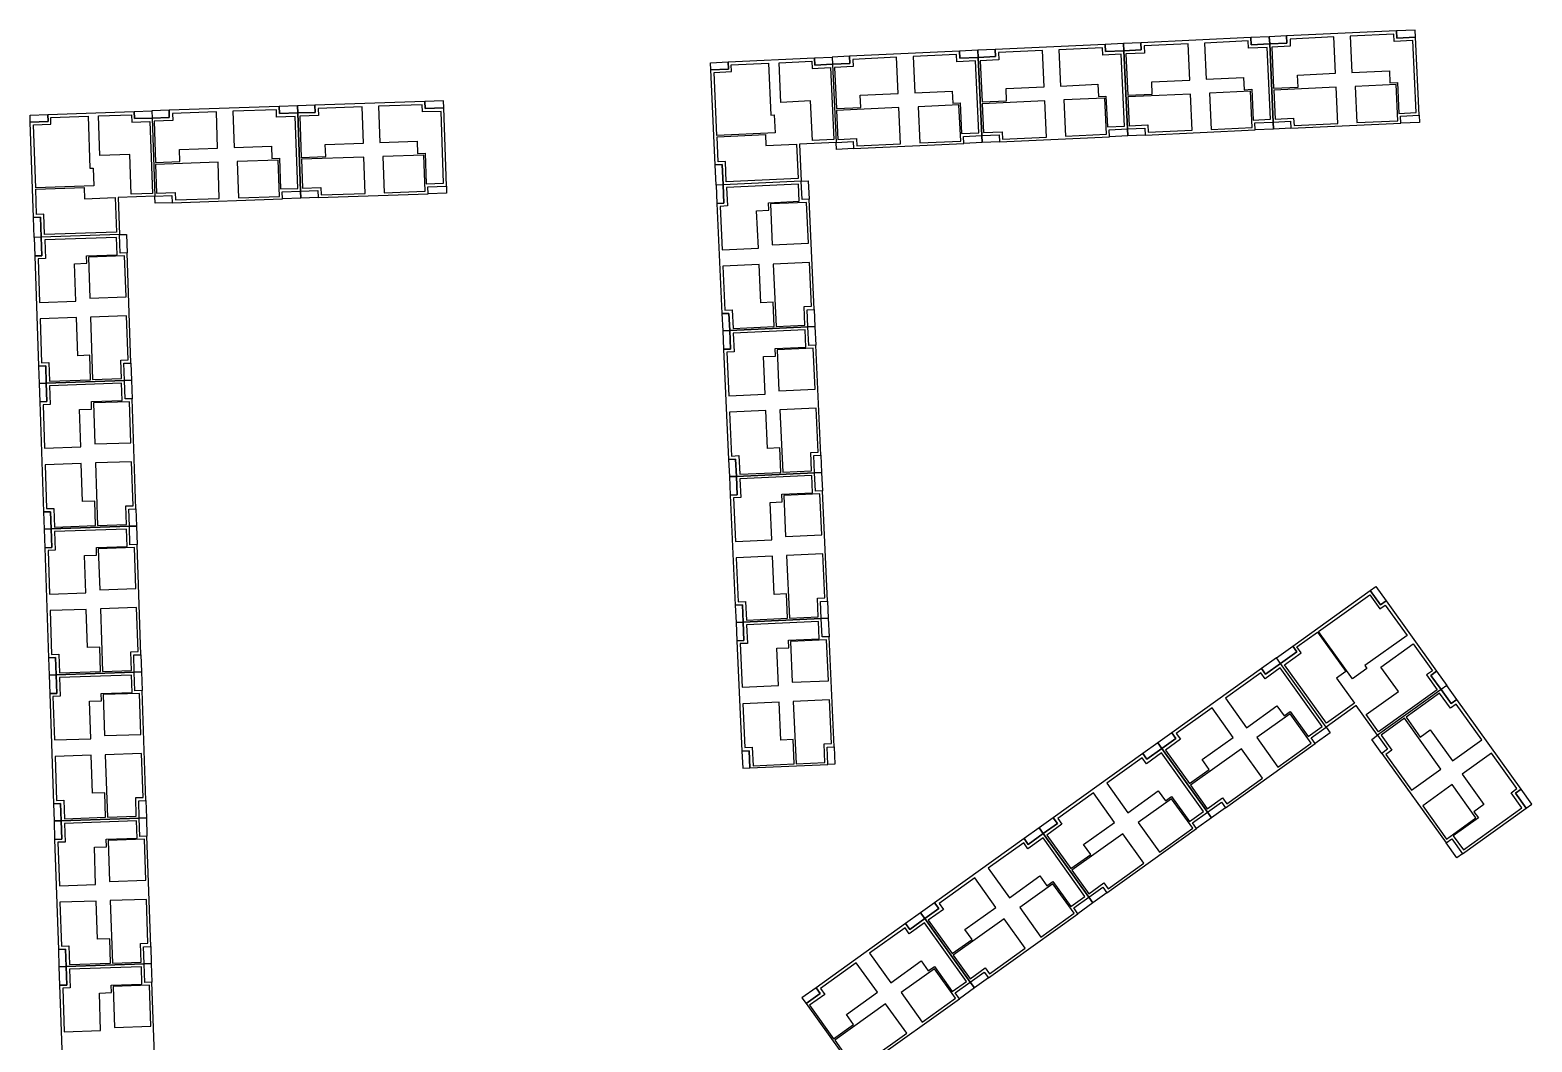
# Model space of a CAD drawing. Header units: millimetres. Extents: x 2243236 to 2245245, y 377909 to 380965.
# Drawn here: x 2244366.1 to 2244609.3, y 378697.7 to 378861.5 of the extents above; entities that cross this region are included whole.
import ezdxf

# ---------------------------------------------------------------- set-up
doc = ezdxf.new("R2010")
doc.units = ezdxf.units.MM
for name, color, linetype in [('планировка_квартир_1_тип_балконы', 6, 'Continuous'), ('планировка_квартир_тип_2_балконы', 6, 'Continuous'), ('планировка_квартир_тип_2_двухкомнатные', 2, 'Continuous'), ('планировка_квартир_тип_2_контур', 249, 'Continuous'), ('планировка_квартир_тип_2_однокомнатные', 5, 'Continuous'), ('планировка_квартир_тип_2_трехкомнатные', 1, 'Continuous'), ('планировка_угловой_тип_1_балконы', 6, 'Continuous'), ('планировка_угловой_тип_1_двухкомнатные', 2, 'Continuous'), ('планировка_угловой_тип_1_контур', 249, 'Continuous'), ('планировка_угловой_тип_1_трехкомнатные', 1, 'Continuous')]:
    doc.layers.add(name, color=color, linetype=linetype)

msp = doc.modelspace()

# ---------------------------------------------------------------- linework, layer by layer
at = {"layer": 'планировка_квартир_1_тип_балконы'}
for points in [[(2244478.15, 378839.72), (2244478.3, 378836.46), (2244477.15, 378836.41), (2244477, 378839.67)], [(2244367.8, 378831.22), (2244367.91, 378827.96), (2244366.76, 378827.92), (2244366.65, 378831.18)], [(2244571.19, 378760.87), (2244568.54, 378758.97), (2244567.87, 378759.91), (2244570.52, 378761.81)]]:
    msp.add_lwpolyline(points, close=True, dxfattribs=at)
at = {"layer": 'планировка_квартир_тип_2_балконы'}
for points in [[(2244563.75, 378860.27), (2244563.8, 378859.12), (2244566.79, 378859.26), (2244566.73, 378860.41)], [(2244569.52, 378860.54), (2244566.73, 378860.41), (2244566.79, 378859.26), (2244569.57, 378859.39)], [(2244587.34, 378861.36), (2244587.4, 378860.21), (2244590.38, 378860.35), (2244590.33, 378861.5)], [(2244516.56, 378858.08), (2244516.61, 378856.93), (2244519.6, 378857.07), (2244519.54, 378858.22)], [(2244522.33, 378858.34), (2244519.54, 378858.22), (2244519.6, 378857.07), (2244522.38, 378857.2)], [(2244540.15, 378859.17), (2244540.21, 378858.02), (2244543.19, 378858.16), (2244543.14, 378859.31)], [(2244545.93, 378859.44), (2244543.14, 378859.31), (2244543.19, 378858.16), (2244545.98, 378858.29)], [(2244498.74, 378857.25), (2244495.95, 378857.12), (2244496, 378855.97), (2244498.79, 378856.1)], [(2244388.59, 378848.51), (2244385.8, 378848.41), (2244385.84, 378847.26), (2244388.63, 378847.36)], [(2244406.42, 378849.13), (2244406.46, 378847.98), (2244409.45, 378848.08), (2244409.41, 378849.23)], [(2244412.2, 378849.33), (2244409.41, 378849.23), (2244409.45, 378848.08), (2244412.24, 378848.18)], [(2244430.03, 378849.94), (2244430.07, 378848.79), (2244433.06, 378848.9), (2244433.02, 378850.05)], [(2244543.78, 378845.51), (2244543.83, 378844.37), (2244540.84, 378844.23), (2244540.79, 378845.37), (2244543.78, 378845.51)], [(2244546.57, 378845.64), (2244546.62, 378844.5), (2244543.83, 378844.37), (2244543.78, 378845.51)], [(2244567.37, 378846.61), (2244567.43, 378845.47), (2244564.44, 378845.33), (2244564.39, 378846.47), (2244567.37, 378846.61)], [(2244570.16, 378846.74), (2244570.21, 378845.6), (2244567.43, 378845.47), (2244567.37, 378846.61)], [(2244590.97, 378847.7), (2244591.02, 378846.56), (2244588.03, 378846.42), (2244587.98, 378847.56), (2244590.97, 378847.7)], [(2244499.38, 378843.45), (2244499.43, 378842.31), (2244496.64, 378842.18), (2244496.59, 378843.32)], [(2244520.18, 378844.42), (2244520.24, 378843.28), (2244517.25, 378843.14), (2244517.2, 378844.28), (2244520.18, 378844.42)], [(2244522.97, 378844.55), (2244523.02, 378843.41), (2244520.24, 378843.28), (2244520.18, 378844.42)], [(2244433.49, 378836.24), (2244433.53, 378835.1), (2244430.54, 378835), (2244430.51, 378836.14), (2244433.49, 378836.24)], [(2244477.28, 378833.42), (2244478.43, 378833.48), (2244478.3, 378836.46), (2244477.15, 378836.41)], [(2244490.95, 378837.04), (2244492.09, 378837.09), (2244492.22, 378834.11), (2244491.08, 378834.05), (2244490.95, 378837.04)], [(2244389.07, 378834.7), (2244389.11, 378833.56), (2244386.32, 378833.46), (2244386.28, 378834.61)], [(2244409.89, 378835.42), (2244409.93, 378834.28), (2244406.94, 378834.18), (2244406.9, 378835.32), (2244409.89, 378835.42)], [(2244412.68, 378835.52), (2244412.72, 378834.38), (2244409.93, 378834.28), (2244409.89, 378835.42)], [(2244366.86, 378824.94), (2244368.01, 378824.97), (2244367.91, 378827.96), (2244366.76, 378827.92)], [(2244380.57, 378828.39), (2244381.71, 378828.43), (2244381.81, 378825.44), (2244380.67, 378825.4), (2244380.57, 378828.39)], [(2244491.9, 378816.23), (2244493.04, 378816.29), (2244493.17, 378813.5), (2244492.03, 378813.45)], [(2244478.1, 378815.6), (2244478.23, 378812.81), (2244479.38, 378812.87), (2244479.25, 378815.65)], [(2244478.36, 378809.83), (2244479.51, 378809.88), (2244479.38, 378812.87), (2244478.23, 378812.81)], [(2244492.03, 378813.45), (2244493.17, 378813.5), (2244493.3, 378810.51), (2244492.16, 378810.46), (2244492.03, 378813.45)], [(2244367.47, 378807.11), (2244367.56, 378804.32), (2244368.71, 378804.35), (2244368.62, 378807.14)], [(2244381.27, 378807.57), (2244382.42, 378807.61), (2244382.51, 378804.82), (2244381.37, 378804.79)], [(2244367.66, 378801.33), (2244368.81, 378801.37), (2244368.71, 378804.36), (2244367.56, 378804.32)], [(2244381.37, 378804.79), (2244382.51, 378804.82), (2244382.61, 378801.84), (2244381.47, 378801.8), (2244381.37, 378804.79)], [(2244479.18, 378792.01), (2244479.31, 378789.22), (2244480.46, 378789.27), (2244480.33, 378792.06)], [(2244492.98, 378792.64), (2244494.12, 378792.69), (2244494.25, 378789.9), (2244493.11, 378789.85)], [(2244493.11, 378789.85), (2244494.25, 378789.9), (2244494.38, 378786.91), (2244493.24, 378786.86), (2244493.11, 378789.85)], [(2244479.44, 378786.23), (2244480.59, 378786.28), (2244480.46, 378789.27), (2244479.31, 378789.22)], [(2244368.27, 378783.5), (2244368.37, 378780.71), (2244369.51, 378780.75), (2244369.42, 378783.54)], [(2244382.08, 378783.97), (2244383.22, 378784.01), (2244383.31, 378781.22), (2244382.17, 378781.18)], [(2244368.47, 378777.72), (2244369.62, 378777.76), (2244369.51, 378780.75), (2244368.37, 378780.71)], [(2244382.17, 378781.18), (2244383.31, 378781.22), (2244383.41, 378778.23), (2244382.27, 378778.19), (2244382.17, 378781.18)], [(2244480.26, 378768.41), (2244480.39, 378765.62), (2244481.54, 378765.67), (2244481.41, 378768.46)], [(2244494.06, 378769.04), (2244495.2, 378769.09), (2244495.33, 378766.31), (2244494.19, 378766.25)], [(2244480.52, 378762.64), (2244481.67, 378762.69), (2244481.54, 378765.68), (2244480.39, 378765.62)], [(2244494.19, 378766.25), (2244495.33, 378766.31), (2244495.46, 378763.32), (2244494.32, 378763.27), (2244494.19, 378766.25)], [(2244382.88, 378760.36), (2244384.02, 378760.4), (2244384.11, 378757.61), (2244382.97, 378757.57)], [(2244369.07, 378759.89), (2244369.17, 378757.1), (2244370.32, 378757.14), (2244370.22, 378759.93)], [(2244565.44, 378758.17), (2244566.11, 378757.23), (2244568.54, 378758.97), (2244567.87, 378759.91)], [(2244369.27, 378754.11), (2244370.42, 378754.15), (2244370.32, 378757.14), (2244369.17, 378757.1)], [(2244382.97, 378757.57), (2244384.11, 378757.61), (2244384.22, 378754.62), (2244383.07, 378754.58), (2244382.97, 378757.57)], [(2244597.11, 378753.16), (2244595.48, 378755.42), (2244594.55, 378754.75), (2244596.17, 378752.48)], [(2244575.92, 378748.68), (2244576.58, 378747.75), (2244574.15, 378746.01), (2244573.49, 378746.94), (2244575.92, 378748.68)], [(2244546.24, 378744.41), (2244546.91, 378743.47), (2244549.34, 378745.21), (2244548.67, 378746.15)], [(2244550.94, 378747.77), (2244548.67, 378746.15), (2244549.34, 378745.21), (2244551.61, 378746.84)], [(2244585.88, 378745.1), (2244584.96, 378744.44), (2244583.33, 378746.7), (2244584.26, 378747.37)], [(2244481.34, 378744.81), (2244481.47, 378742.03), (2244482.61, 378742.08), (2244482.49, 378744.87)], [(2244495.14, 378745.45), (2244496.28, 378745.5), (2244496.41, 378742.71), (2244495.27, 378742.66)], [(2244607.51, 378738.66), (2244606.57, 378737.99), (2244608.32, 378735.56), (2244609.25, 378736.23)], [(2244369.87, 378736.28), (2244369.97, 378733.5), (2244371.12, 378733.53), (2244371.02, 378736.32)], [(2244383.68, 378736.75), (2244384.82, 378736.79), (2244384.92, 378734), (2244383.78, 378733.96)], [(2244558.99, 378736.54), (2244559.65, 378735.62), (2244557.38, 378733.99), (2244556.72, 378734.92)], [(2244383.78, 378733.96), (2244384.92, 378734), (2244385.02, 378731.01), (2244383.88, 378730.98), (2244383.78, 378733.96)], [(2244531.74, 378734.01), (2244529.47, 378732.39), (2244530.14, 378731.45), (2244532.41, 378733.08)], [(2244556.72, 378734.92), (2244557.38, 378733.99), (2244554.95, 378732.25), (2244554.29, 378733.18), (2244556.72, 378734.92)], [(2244370.07, 378730.51), (2244371.22, 378730.55), (2244371.12, 378733.53), (2244369.97, 378733.5)], [(2244527.04, 378730.65), (2244527.71, 378729.71), (2244530.14, 378731.45), (2244529.47, 378732.39)], [(2244598.03, 378728.18), (2244597.1, 378727.51), (2244595.36, 378729.94), (2244596.29, 378730.61), (2244598.03, 378728.18)], [(2244539.79, 378722.79), (2244540.45, 378721.86), (2244538.18, 378720.23), (2244537.52, 378721.16)], [(2244512.54, 378720.25), (2244510.27, 378718.63), (2244510.94, 378717.69), (2244513.21, 378719.32)], [(2244537.52, 378721.16), (2244538.18, 378720.23), (2244535.75, 378718.49), (2244535.09, 378719.42), (2244537.52, 378721.16)], [(2244507.84, 378716.89), (2244508.51, 378715.95), (2244510.94, 378717.69), (2244510.27, 378718.63)], [(2244370.68, 378712.68), (2244370.77, 378709.89), (2244371.92, 378709.93), (2244371.83, 378712.72)], [(2244384.48, 378713.15), (2244385.62, 378713.18), (2244385.72, 378710.4), (2244384.58, 378710.36)], [(2244370.87, 378706.9), (2244372.02, 378706.94), (2244371.92, 378709.93), (2244370.77, 378709.89)], [(2244384.58, 378710.36), (2244385.72, 378710.4), (2244385.82, 378707.41), (2244384.68, 378707.37), (2244384.58, 378710.36)], [(2244518.32, 378707.4), (2244518.98, 378706.47), (2244516.55, 378704.73), (2244515.89, 378705.66), (2244518.32, 378707.4)], [(2244520.59, 378709.03), (2244521.25, 378708.1), (2244518.98, 378706.47), (2244518.32, 378707.4)], [(2244493.34, 378706.5), (2244491.07, 378704.87), (2244491.74, 378703.93), (2244494.01, 378705.56)]]:
    msp.add_lwpolyline(points, close=True, dxfattribs=at)
at = {"layer": 'планировка_квартир_тип_2_двухкомнатные'}
for points in [[(2244577.18, 378860.38), (2244570.08, 378860.05), (2244570.13, 378858.87), (2244567.12, 378858.73), (2244567.43, 378852.07), (2244571.38, 378852.25), (2244571.29, 378854.22), (2244577.45, 378854.51)], [(2244529.99, 378858.19), (2244522.89, 378857.86), (2244522.94, 378856.68), (2244519.93, 378856.54), (2244520.24, 378849.88), (2244524.19, 378850.06), (2244524.1, 378852.03), (2244530.26, 378852.32)], [(2244553.58, 378859.28), (2244546.48, 378858.95), (2244546.54, 378857.78), (2244543.52, 378857.64), (2244543.83, 378850.98), (2244547.78, 378851.15), (2244547.69, 378853.13), (2244553.85, 378853.41)], [(2244506.39, 378857.09), (2244499.29, 378856.76), (2244499.35, 378855.59), (2244496.33, 378855.45), (2244496.64, 378848.79), (2244500.59, 378848.96), (2244500.5, 378850.94), (2244506.66, 378851.22)], [(2244543.85, 378850.67), (2244544.06, 378846), (2244547.08, 378846.14), (2244547.13, 378844.95), (2244554.23, 378845.28), (2244553.96, 378851.14)], [(2244567.44, 378851.77), (2244567.66, 378847.09), (2244570.67, 378847.23), (2244570.73, 378846.04), (2244577.83, 378846.37), (2244577.56, 378852.24)], [(2244396.25, 378848.26), (2244389.14, 378848.02), (2244389.18, 378846.84), (2244386.17, 378846.73), (2244386.4, 378840.07), (2244390.35, 378840.2), (2244390.28, 378842.18), (2244396.45, 378842.39)], [(2244419.85, 378849.08), (2244412.75, 378848.83), (2244412.79, 378847.66), (2244409.78, 378847.55), (2244410.01, 378840.89), (2244413.96, 378841.02), (2244413.89, 378842.99), (2244420.06, 378843.21)], [(2244496.66, 378848.48), (2244496.87, 378843.81), (2244499.89, 378843.95), (2244499.94, 378842.76), (2244507.04, 378843.09), (2244506.77, 378848.95)], [(2244520.25, 378849.58), (2244520.47, 378844.9), (2244523.48, 378845.04), (2244523.54, 378843.85), (2244530.64, 378844.18), (2244530.36, 378850.04)], [(2244410.02, 378840.58), (2244410.18, 378835.91), (2244413.19, 378836.01), (2244413.23, 378834.82), (2244420.34, 378835.07), (2244420.13, 378840.93)], [(2244386.41, 378839.76), (2244386.57, 378835.09), (2244389.59, 378835.19), (2244389.63, 378834), (2244396.73, 378834.25), (2244396.53, 378840.11)], [(2244486.87, 378813.52), (2244491.54, 378813.73), (2244491.4, 378816.74), (2244492.59, 378816.8), (2244492.27, 378823.9), (2244486.4, 378823.63)], [(2244478.26, 378823.26), (2244478.59, 378816.16), (2244479.76, 378816.21), (2244479.9, 378813.2), (2244486.56, 378813.5), (2244486.39, 378817.46), (2244484.41, 378817.36), (2244484.13, 378823.53)], [(2244367.72, 378814.76), (2244367.96, 378807.66), (2244369.14, 378807.7), (2244369.24, 378804.68), (2244375.9, 378804.91), (2244375.78, 378808.86), (2244373.8, 378808.79), (2244373.59, 378814.96)], [(2244376.21, 378804.92), (2244380.88, 378805.08), (2244380.78, 378808.09), (2244381.97, 378808.13), (2244381.73, 378815.24), (2244375.87, 378815.04)], [(2244479.34, 378799.66), (2244479.66, 378792.56), (2244480.84, 378792.62), (2244480.98, 378789.6), (2244487.64, 378789.91), (2244487.47, 378793.86), (2244485.49, 378793.77), (2244485.21, 378799.93)], [(2244487.95, 378789.92), (2244492.62, 378790.14), (2244492.48, 378793.15), (2244493.67, 378793.2), (2244493.35, 378800.3), (2244487.48, 378800.03)], [(2244368.52, 378791.15), (2244368.76, 378784.05), (2244369.94, 378784.09), (2244370.04, 378781.07), (2244376.7, 378781.3), (2244376.58, 378785.25), (2244374.6, 378785.19), (2244374.39, 378791.35)], [(2244377.01, 378781.31), (2244381.69, 378781.47), (2244381.58, 378784.48), (2244382.78, 378784.52), (2244382.54, 378791.63), (2244376.67, 378791.43)], [(2244480.42, 378776.07), (2244480.74, 378768.97), (2244481.92, 378769.02), (2244482.06, 378766.01), (2244488.72, 378766.31), (2244488.55, 378770.26), (2244486.57, 378770.17), (2244486.29, 378776.33)], [(2244489.03, 378766.33), (2244493.7, 378766.54), (2244493.56, 378769.55), (2244494.75, 378769.61), (2244494.43, 378776.71), (2244488.56, 378776.44)], [(2244369.32, 378767.54), (2244369.56, 378760.44), (2244370.74, 378760.48), (2244370.84, 378757.47), (2244377.51, 378757.69), (2244377.38, 378761.65), (2244375.41, 378761.58), (2244375.2, 378767.74)], [(2244377.82, 378757.7), (2244382.49, 378757.86), (2244382.39, 378760.88), (2244383.58, 378760.92), (2244383.34, 378768.02), (2244377.47, 378767.82)], [(2244490.11, 378742.73), (2244494.78, 378742.94), (2244494.64, 378745.96), (2244495.83, 378746.01), (2244495.51, 378753.11), (2244489.64, 378752.84)], [(2244601.15, 378746.65), (2244597, 378752.42), (2244596.05, 378751.74), (2244594.29, 378754.19), (2244588.87, 378750.3), (2244591.17, 378747.08), (2244592.78, 378748.24), (2244596.37, 378743.22)], [(2244481.5, 378752.47), (2244481.82, 378745.37), (2244483, 378745.42), (2244483.14, 378742.41), (2244489.8, 378742.72), (2244489.63, 378746.67), (2244487.65, 378746.58), (2244487.37, 378752.74)], [(2244557.45, 378751.81), (2244551.67, 378747.67), (2244552.36, 378746.71), (2244549.91, 378744.96), (2244553.79, 378739.54), (2244557.01, 378741.83), (2244555.86, 378743.44), (2244560.87, 378747.03)], [(2244588.62, 378750.12), (2244584.82, 378747.39), (2244586.58, 378744.94), (2244585.61, 378744.25), (2244589.76, 378738.47), (2244594.52, 378741.9)], [(2244370.13, 378743.94), (2244370.37, 378736.83), (2244371.54, 378736.87), (2244371.65, 378733.86), (2244378.31, 378734.09), (2244378.18, 378738.04), (2244376.21, 378737.97), (2244376, 378744.14)], [(2244378.62, 378734.1), (2244383.29, 378734.26), (2244383.19, 378737.27), (2244384.38, 378737.31), (2244384.14, 378744.41), (2244378.27, 378744.21)], [(2244553.97, 378739.29), (2244556.69, 378735.48), (2244559.14, 378737.24), (2244559.84, 378736.27), (2244565.62, 378740.41), (2244562.2, 378745.18)], [(2244538.25, 378738.05), (2244532.47, 378733.91), (2244533.16, 378732.95), (2244530.71, 378731.2), (2244534.59, 378725.78), (2244537.81, 378728.07), (2244536.66, 378729.68), (2244541.67, 378733.27)], [(2244534.77, 378725.53), (2244537.49, 378721.72), (2244539.94, 378723.48), (2244540.64, 378722.51), (2244546.42, 378726.65), (2244543, 378731.42)], [(2244519.05, 378724.29), (2244513.27, 378720.15), (2244513.96, 378719.19), (2244511.51, 378717.44), (2244515.39, 378712.02), (2244518.61, 378714.31), (2244517.46, 378715.92), (2244522.47, 378719.51)], [(2244370.93, 378720.33), (2244371.17, 378713.23), (2244372.35, 378713.27), (2244372.45, 378710.25), (2244379.11, 378710.48), (2244378.99, 378714.43), (2244377.01, 378714.37), (2244376.8, 378720.53)], [(2244379.42, 378710.49), (2244384.09, 378710.65), (2244383.99, 378713.66), (2244385.18, 378713.7), (2244384.94, 378720.81), (2244379.08, 378720.61)], [(2244515.57, 378711.77), (2244518.29, 378707.97), (2244520.75, 378709.72), (2244521.44, 378708.75), (2244527.22, 378712.89), (2244523.8, 378717.66)], [(2244499.85, 378710.53), (2244494.07, 378706.39), (2244494.76, 378705.43), (2244492.31, 378703.68), (2244496.19, 378698.26), (2244499.41, 378700.56), (2244498.26, 378702.16), (2244503.27, 378705.76)], [(2244496.37, 378698.01), (2244499.09, 378694.21), (2244501.55, 378695.96), (2244502.24, 378694.99), (2244508.02, 378699.13), (2244504.6, 378703.9)]]:
    msp.add_lwpolyline(points, close=True, dxfattribs=at)
at = {"layer": 'планировка_квартир_тип_2_контур'}
for points in [[(2244543.78, 378845.51), (2244546.57, 378845.64), (2244546.62, 378844.5), (2244564.44, 378845.33), (2244564.39, 378846.47), (2244567.37, 378846.61), (2244566.79, 378859.26), (2244566.79, 378859.26), (2244563.8, 378859.12), (2244563.75, 378860.27), (2244545.93, 378859.44), (2244545.98, 378858.29), (2244543.19, 378858.16), (2244543.78, 378845.51)], [(2244567.37, 378846.61), (2244570.16, 378846.74), (2244570.21, 378845.6), (2244588.03, 378846.42), (2244587.98, 378847.56), (2244590.97, 378847.7), (2244590.38, 378860.35), (2244590.38, 378860.35), (2244587.4, 378860.21), (2244587.34, 378861.36), (2244569.52, 378860.54), (2244569.57, 378859.39), (2244566.79, 378859.26), (2244567.37, 378846.61)], [(2244496.59, 378843.32), (2244499.38, 378843.45), (2244499.43, 378842.31), (2244517.25, 378843.14), (2244517.2, 378844.28), (2244520.18, 378844.42), (2244519.6, 378857.07), (2244519.6, 378857.07), (2244516.61, 378856.93), (2244516.56, 378858.08), (2244498.74, 378857.25), (2244498.79, 378856.1), (2244496, 378855.97), (2244496.59, 378843.32)], [(2244520.18, 378844.42), (2244522.97, 378844.55), (2244523.02, 378843.41), (2244540.84, 378844.23), (2244540.79, 378845.37), (2244543.78, 378845.51), (2244543.19, 378858.16), (2244543.19, 378858.16), (2244540.21, 378858.02), (2244540.15, 378859.17), (2244522.33, 378858.34), (2244522.38, 378857.2), (2244519.6, 378857.07), (2244520.18, 378844.42)], [(2244386.28, 378834.61), (2244389.07, 378834.7), (2244389.11, 378833.56), (2244406.94, 378834.18), (2244406.9, 378835.32), (2244409.89, 378835.42), (2244409.45, 378848.08), (2244409.45, 378848.08), (2244406.46, 378847.98), (2244406.42, 378849.13), (2244388.59, 378848.51), (2244388.63, 378847.36), (2244385.84, 378847.26), (2244386.28, 378834.61)], [(2244409.89, 378835.42), (2244412.68, 378835.52), (2244412.72, 378834.38), (2244430.54, 378835), (2244430.51, 378836.14), (2244433.49, 378836.24), (2244433.06, 378848.9), (2244433.06, 378848.9), (2244430.07, 378848.79), (2244430.03, 378849.94), (2244412.2, 378849.33), (2244412.24, 378848.18), (2244409.45, 378848.08), (2244409.89, 378835.42)], [(2244492.03, 378813.45), (2244491.9, 378816.23), (2244493.04, 378816.29), (2244492.22, 378834.11), (2244491.08, 378834.05), (2244490.95, 378837.04), (2244478.3, 378836.46), (2244478.3, 378836.46), (2244478.43, 378833.48), (2244477.28, 378833.42), (2244478.1, 378815.6), (2244479.25, 378815.65), (2244479.38, 378812.87), (2244492.03, 378813.45)], [(2244381.37, 378804.79), (2244381.27, 378807.57), (2244382.42, 378807.61), (2244381.81, 378825.44), (2244380.67, 378825.4), (2244380.57, 378828.39), (2244367.91, 378827.96), (2244367.91, 378827.96), (2244368.01, 378824.97), (2244366.86, 378824.94), (2244367.47, 378807.11), (2244368.62, 378807.14), (2244368.71, 378804.35), (2244381.37, 378804.79)], [(2244493.11, 378789.85), (2244492.98, 378792.64), (2244494.12, 378792.69), (2244493.3, 378810.51), (2244492.16, 378810.46), (2244492.03, 378813.45), (2244479.38, 378812.87), (2244479.38, 378812.87), (2244479.51, 378809.88), (2244478.36, 378809.83), (2244479.18, 378792.01), (2244480.33, 378792.06), (2244480.46, 378789.27), (2244493.11, 378789.85)], [(2244382.17, 378781.18), (2244382.08, 378783.97), (2244383.22, 378784.01), (2244382.61, 378801.84), (2244381.47, 378801.8), (2244381.37, 378804.79), (2244368.71, 378804.36), (2244368.71, 378804.36), (2244368.81, 378801.37), (2244367.66, 378801.33), (2244368.27, 378783.5), (2244369.42, 378783.54), (2244369.51, 378780.75), (2244382.17, 378781.18)], [(2244494.19, 378766.25), (2244494.06, 378769.04), (2244495.2, 378769.09), (2244494.38, 378786.91), (2244493.24, 378786.86), (2244493.11, 378789.85), (2244480.46, 378789.27), (2244480.46, 378789.27), (2244480.59, 378786.28), (2244479.44, 378786.23), (2244480.26, 378768.41), (2244481.41, 378768.46), (2244481.54, 378765.67), (2244494.19, 378766.25)], [(2244382.97, 378757.57), (2244382.88, 378760.36), (2244384.02, 378760.4), (2244383.41, 378778.23), (2244382.27, 378778.19), (2244382.17, 378781.18), (2244369.51, 378780.75), (2244369.51, 378780.75), (2244369.62, 378777.76), (2244368.47, 378777.72), (2244369.07, 378759.89), (2244370.22, 378759.93), (2244370.32, 378757.14), (2244382.97, 378757.57)], [(2244495.27, 378742.66), (2244495.14, 378745.45), (2244496.28, 378745.5), (2244495.46, 378763.32), (2244494.32, 378763.27), (2244494.19, 378766.25), (2244481.54, 378765.68), (2244481.54, 378765.68), (2244481.67, 378762.69), (2244480.52, 378762.64), (2244481.34, 378744.81), (2244482.49, 378744.87), (2244482.61, 378742.08), (2244495.27, 378742.66)], [(2244556.72, 378734.92), (2244558.99, 378736.54), (2244559.65, 378735.62), (2244574.15, 378746.01), (2244573.49, 378746.94), (2244575.92, 378748.68), (2244568.54, 378758.97), (2244568.54, 378758.97), (2244566.11, 378757.23), (2244565.44, 378758.17), (2244550.94, 378747.77), (2244551.61, 378746.84), (2244549.34, 378745.21), (2244556.72, 378734.92)], [(2244383.78, 378733.96), (2244383.68, 378736.75), (2244384.82, 378736.79), (2244384.22, 378754.62), (2244383.07, 378754.58), (2244382.97, 378757.57), (2244370.32, 378757.14), (2244370.32, 378757.14), (2244370.42, 378754.15), (2244369.27, 378754.11), (2244369.87, 378736.28), (2244371.02, 378736.32), (2244371.12, 378733.53), (2244383.78, 378733.96)], [(2244584.26, 378747.37), (2244585.88, 378745.1), (2244584.96, 378744.44), (2244595.36, 378729.94), (2244596.29, 378730.61), (2244598.03, 378728.18), (2244608.32, 378735.56), (2244608.32, 378735.56), (2244606.57, 378737.99), (2244607.51, 378738.66), (2244597.11, 378753.16), (2244596.17, 378752.48), (2244594.55, 378754.75), (2244584.26, 378747.37)], [(2244537.52, 378721.16), (2244539.79, 378722.79), (2244540.45, 378721.86), (2244554.95, 378732.25), (2244554.29, 378733.18), (2244556.72, 378734.92), (2244549.34, 378745.21), (2244549.34, 378745.21), (2244546.91, 378743.47), (2244546.24, 378744.41), (2244531.74, 378734.01), (2244532.41, 378733.08), (2244530.14, 378731.45), (2244537.52, 378721.16)], [(2244384.58, 378710.36), (2244384.48, 378713.15), (2244385.62, 378713.18), (2244385.02, 378731.01), (2244383.88, 378730.98), (2244383.78, 378733.96), (2244371.12, 378733.53), (2244371.12, 378733.53), (2244371.22, 378730.55), (2244370.07, 378730.51), (2244370.68, 378712.68), (2244371.83, 378712.72), (2244371.92, 378709.93), (2244384.58, 378710.36)], [(2244518.32, 378707.4), (2244520.59, 378709.03), (2244521.25, 378708.1), (2244535.75, 378718.49), (2244535.09, 378719.42), (2244537.52, 378721.16), (2244530.14, 378731.45), (2244530.14, 378731.45), (2244527.71, 378729.71), (2244527.04, 378730.65), (2244512.54, 378720.25), (2244513.21, 378719.32), (2244510.94, 378717.69), (2244518.32, 378707.4)], [(2244499.12, 378693.64), (2244501.39, 378695.27), (2244502.05, 378694.34), (2244516.55, 378704.73), (2244515.89, 378705.66), (2244518.32, 378707.4), (2244510.94, 378717.69), (2244510.94, 378717.69), (2244508.51, 378715.95), (2244507.84, 378716.89), (2244493.34, 378706.5), (2244494.01, 378705.56), (2244491.74, 378703.93), (2244499.12, 378693.64)], [(2244385.38, 378686.75), (2244385.29, 378689.54), (2244386.43, 378689.58), (2244385.82, 378707.41), (2244384.68, 378707.37), (2244384.58, 378710.36), (2244371.92, 378709.93), (2244371.92, 378709.93), (2244372.02, 378706.94), (2244370.87, 378706.9), (2244371.48, 378689.07), (2244372.63, 378689.11), (2244372.72, 378686.32), (2244385.38, 378686.75)]]:
    msp.add_lwpolyline(points, dxfattribs=at)
at = {"layer": 'планировка_квартир_тип_2_однокомнатные'}
for points in [[(2244533.46, 378850.19), (2244533.73, 378844.33), (2244540.35, 378844.63), (2244540.08, 378850.5)], [(2244557.05, 378851.28), (2244557.32, 378845.42), (2244563.95, 378845.73), (2244563.68, 378851.59)], [(2244580.65, 378852.38), (2244580.92, 378846.52), (2244587.54, 378846.82), (2244587.27, 378852.69)], [(2244509.86, 378849.09), (2244510.13, 378843.23), (2244516.76, 378843.54), (2244516.48, 378849.4)], [(2244423.23, 378841.04), (2244423.43, 378835.17), (2244430.06, 378835.4), (2244429.85, 378841.27)], [(2244399.62, 378840.22), (2244399.82, 378834.36), (2244406.45, 378834.58), (2244406.25, 378840.45)], [(2244486.26, 378826.72), (2244492.13, 378826.99), (2244491.82, 378833.61), (2244485.96, 378833.35)], [(2244375.76, 378818.13), (2244381.63, 378818.33), (2244381.4, 378824.96), (2244375.54, 378824.76)], [(2244487.34, 378803.13), (2244493.21, 378803.4), (2244492.9, 378810.02), (2244487.04, 378809.75)], [(2244376.56, 378794.52), (2244382.43, 378794.72), (2244382.21, 378801.35), (2244376.34, 378801.15)], [(2244488.42, 378779.53), (2244494.29, 378779.8), (2244493.98, 378786.42), (2244488.12, 378786.15)], [(2244377.37, 378770.92), (2244383.23, 378771.12), (2244383.01, 378777.74), (2244377.14, 378777.54)], [(2244489.5, 378755.94), (2244495.37, 378756.2), (2244495.06, 378762.83), (2244489.2, 378762.56)], [(2244378.17, 378747.31), (2244384.03, 378747.51), (2244383.81, 378754.13), (2244377.94, 378753.94)], [(2244564.71, 378746.99), (2244568.13, 378742.21), (2244573.52, 378746.08), (2244570.1, 378750.85)], [(2244596.33, 378739.38), (2244591.56, 378735.96), (2244595.43, 378730.57), (2244600.19, 378733.99)], [(2244545.51, 378733.23), (2244548.93, 378728.46), (2244554.32, 378732.32), (2244550.9, 378737.09)], [(2244378.97, 378723.7), (2244384.84, 378723.9), (2244384.61, 378730.53), (2244378.75, 378730.33)], [(2244526.32, 378719.47), (2244529.73, 378714.7), (2244535.12, 378718.56), (2244531.7, 378723.33)], [(2244507.12, 378705.71), (2244510.53, 378700.94), (2244515.92, 378704.8), (2244512.5, 378709.57)], [(2244379.77, 378700.09), (2244385.64, 378700.29), (2244385.41, 378706.92), (2244379.55, 378706.72)]]:
    msp.add_lwpolyline(points, close=True, dxfattribs=at)
at = {"layer": 'планировка_квартир_тип_2_трехкомнатные'}
for points in [[(2244589.96, 378859.79), (2244586.95, 378859.65), (2244586.89, 378860.83), (2244579.84, 378860.5), (2244580.11, 378854.63), (2244586.17, 378854.91), (2244586.26, 378852.95), (2244587.47, 378853.01), (2244587.7, 378848.02), (2244590.5, 378848.15)], [(2244542.77, 378857.6), (2244539.76, 378857.46), (2244539.7, 378858.64), (2244532.65, 378858.31), (2244532.92, 378852.44), (2244538.97, 378852.72), (2244539.07, 378850.76), (2244540.28, 378850.81), (2244540.51, 378845.83), (2244543.31, 378845.96)], [(2244566.37, 378858.7), (2244563.35, 378858.56), (2244563.3, 378859.73), (2244556.24, 378859.4), (2244556.52, 378853.54), (2244562.57, 378853.82), (2244562.66, 378851.85), (2244563.88, 378851.91), (2244564.11, 378846.93), (2244566.91, 378847.06)], [(2244519.18, 378856.51), (2244516.16, 378856.37), (2244516.11, 378857.54), (2244509.05, 378857.21), (2244509.33, 378851.35), (2244515.38, 378851.63), (2244515.47, 378849.66), (2244516.69, 378849.72), (2244516.92, 378844.74), (2244519.72, 378844.87)], [(2244409.02, 378847.53), (2244406.01, 378847.42), (2244405.97, 378848.6), (2244398.91, 378848.35), (2244399.11, 378842.48), (2244405.17, 378842.69), (2244405.24, 378840.72), (2244406.45, 378840.77), (2244406.63, 378835.78), (2244409.43, 378835.88)], [(2244432.63, 378848.34), (2244429.61, 378848.24), (2244429.57, 378849.41), (2244422.52, 378849.17), (2244422.72, 378843.3), (2244428.78, 378843.51), (2244428.84, 378841.54), (2244430.06, 378841.58), (2244430.23, 378836.6), (2244433.03, 378836.7)], [(2244478.85, 378836.04), (2244478.99, 378833.03), (2244477.82, 378832.97), (2244478.14, 378825.92), (2244484.01, 378826.19), (2244483.73, 378832.24), (2244485.7, 378832.33), (2244485.64, 378833.55), (2244490.62, 378833.78), (2244490.49, 378836.58)], [(2244368.46, 378827.54), (2244368.57, 378824.52), (2244367.39, 378824.48), (2244367.63, 378817.42), (2244373.5, 378817.62), (2244373.3, 378823.68), (2244375.26, 378823.75), (2244375.22, 378824.96), (2244380.2, 378825.13), (2244380.11, 378827.93)], [(2244479.93, 378812.45), (2244480.07, 378809.43), (2244478.9, 378809.38), (2244479.22, 378802.32), (2244485.09, 378802.59), (2244484.81, 378808.65), (2244486.78, 378808.74), (2244486.72, 378809.95), (2244491.7, 378810.18), (2244491.57, 378812.98)], [(2244369.26, 378803.93), (2244369.37, 378800.91), (2244368.2, 378800.87), (2244368.44, 378793.82), (2244374.3, 378794.02), (2244374.1, 378800.07), (2244376.06, 378800.14), (2244376.02, 378801.36), (2244381.01, 378801.52), (2244380.91, 378804.33)], [(2244481.01, 378788.85), (2244481.15, 378785.84), (2244479.98, 378785.78), (2244480.3, 378778.73), (2244486.17, 378779), (2244485.89, 378785.05), (2244487.86, 378785.14), (2244487.8, 378786.36), (2244492.78, 378786.59), (2244492.65, 378789.39)], [(2244370.07, 378780.32), (2244370.17, 378777.31), (2244369, 378777.27), (2244369.24, 378770.21), (2244375.11, 378770.41), (2244374.9, 378776.46), (2244376.87, 378776.53), (2244376.83, 378777.75), (2244381.81, 378777.92), (2244381.71, 378780.72)], [(2244482.09, 378765.26), (2244482.23, 378762.24), (2244481.06, 378762.19), (2244481.38, 378755.13), (2244487.25, 378755.4), (2244486.97, 378761.45), (2244488.94, 378761.54), (2244488.88, 378762.76), (2244493.86, 378762.99), (2244493.73, 378765.79)], [(2244568.49, 378758.28), (2244566.04, 378756.52), (2244565.36, 378757.47), (2244559.62, 378753.36), (2244563.04, 378748.58), (2244567.96, 378752.11), (2244569.11, 378750.52), (2244570.1, 378751.22), (2244573, 378747.17), (2244575.28, 378748.8)], [(2244370.87, 378756.72), (2244370.97, 378753.7), (2244369.8, 378753.66), (2244370.04, 378746.6), (2244375.91, 378746.8), (2244375.7, 378752.86), (2244377.67, 378752.92), (2244377.63, 378754.14), (2244382.61, 378754.31), (2244382.51, 378757.11)], [(2244549.3, 378744.52), (2244546.84, 378742.76), (2244546.16, 378743.71), (2244540.42, 378739.6), (2244543.84, 378734.83), (2244548.76, 378738.36), (2244549.91, 378736.76), (2244550.9, 378737.47), (2244553.8, 378733.41), (2244556.08, 378735.05)], [(2244607.62, 378735.61), (2244605.86, 378738.06), (2244606.81, 378738.75), (2244602.7, 378744.48), (2244597.93, 378741.06), (2244601.46, 378736.14), (2244599.86, 378734.99), (2244600.57, 378734), (2244596.52, 378731.09), (2244598.16, 378728.81)], [(2244371.67, 378733.11), (2244371.77, 378730.09), (2244370.6, 378730.05), (2244370.84, 378722.99), (2244376.71, 378723.19), (2244376.5, 378729.25), (2244378.47, 378729.32), (2244378.43, 378730.53), (2244383.41, 378730.7), (2244383.32, 378733.5)], [(2244530.1, 378730.76), (2244527.64, 378729), (2244526.96, 378729.95), (2244521.22, 378725.84), (2244524.64, 378721.07), (2244529.56, 378724.6), (2244530.71, 378723), (2244531.7, 378723.71), (2244534.6, 378719.65), (2244536.88, 378721.29)], [(2244510.9, 378717), (2244508.44, 378715.24), (2244507.76, 378716.19), (2244502.02, 378712.08), (2244505.44, 378707.31), (2244510.36, 378710.84), (2244511.51, 378709.24), (2244512.5, 378709.95), (2244515.4, 378705.9), (2244517.68, 378707.53)], [(2244372.47, 378709.5), (2244372.58, 378706.48), (2244371.4, 378706.44), (2244371.64, 378699.39), (2244377.51, 378699.59), (2244377.31, 378705.64), (2244379.27, 378705.71), (2244379.23, 378706.93), (2244384.21, 378707.1), (2244384.12, 378709.9)]]:
    msp.add_lwpolyline(points, close=True, dxfattribs=at)
at = {"layer": 'планировка_угловой_тип_1_балконы'}
for points in [[(2244479.11, 378856.34), (2244479.16, 378855.19), (2244476.29, 378855.06), (2244476.24, 378856.21)], [(2244495.95, 378857.12), (2244496, 378855.97), (2244493.16, 378855.84), (2244493.11, 378856.99)], [(2244385.8, 378848.41), (2244385.84, 378847.26), (2244383, 378847.16), (2244382.96, 378848.31)], [(2244368.96, 378847.83), (2244369, 378846.68), (2244366.13, 378846.58), (2244366.09, 378847.73)], [(2244585.65, 378769.12), (2244584.72, 378768.45), (2244583.04, 378770.78), (2244583.98, 378771.45)], [(2244595.48, 378755.42), (2244594.55, 378754.75), (2244592.89, 378757.06), (2244593.82, 378757.73)]]:
    msp.add_lwpolyline(points, close=True, dxfattribs=at)
at = {"layer": 'планировка_угловой_тип_1_двухкомнатные'}
for points in [[(2244496.2, 378843.78), (2244492.76, 378843.62), (2244492.47, 378850.02), (2244487.64, 378849.8), (2244487.35, 378856.21), (2244492.67, 378856.46), (2244492.72, 378855.28), (2244495.66, 378855.42)], [(2244385.9, 378835.07), (2244382.46, 378834.95), (2244382.24, 378841.35), (2244377.41, 378841.19), (2244377.19, 378847.6), (2244382.52, 378847.79), (2244382.56, 378846.61), (2244385.5, 378846.71)], [(2244584.43, 378747.94), (2244582.42, 378750.74), (2244587.63, 378754.47), (2244584.81, 378758.4), (2244590.03, 378762.14), (2244593.14, 378757.81), (2244592.18, 378757.13), (2244593.9, 378754.73)]]:
    msp.add_lwpolyline(points, close=True, dxfattribs=at)
at = {"layer": 'планировка_угловой_тип_1_контур'}
for points in [[(2244496.59, 378843.32), (2244490.67, 378843.05), (2244490.95, 378837.04), (2244478.3, 378836.46), (2244478.15, 378839.72), (2244477, 378839.67), (2244476.29, 378855.06), (2244479.16, 378855.19), (2244479.11, 378856.34), (2244493.11, 378856.99), (2244493.16, 378855.84), (2244496, 378855.97)], [(2244386.28, 378834.61), (2244380.36, 378834.4), (2244380.57, 378828.39), (2244367.91, 378827.96), (2244367.8, 378831.22), (2244366.65, 378831.18), (2244366.13, 378846.58), (2244369, 378846.68), (2244368.96, 378847.83), (2244382.96, 378848.31), (2244383, 378847.16), (2244385.84, 378847.26)], [(2244584.26, 378747.37), (2244580.8, 378752.18), (2244575.92, 378748.68), (2244568.54, 378758.97), (2244571.19, 378760.87), (2244570.52, 378761.81), (2244583.04, 378770.78), (2244584.72, 378768.45), (2244585.65, 378769.12), (2244593.82, 378757.73), (2244592.89, 378757.06), (2244594.55, 378754.75)]]:
    msp.add_lwpolyline(points, close=True, dxfattribs=at)
at = {"layer": 'планировка_угловой_тип_1_трехкомнатные'}
for points in [[(2244477.3, 378844.44), (2244476.83, 378854.64), (2244479.64, 378854.77), (2244479.59, 378855.85), (2244485.63, 378856.13), (2244486.02, 378847.73), (2244486.58, 378847.76), (2244486.71, 378844.87), (2244477.3, 378844.44)], [(2244367, 378835.95), (2244366.66, 378846.16), (2244369.47, 378846.25), (2244369.44, 378847.33), (2244375.48, 378847.54), (2244375.76, 378839.14), (2244376.32, 378839.16), (2244376.42, 378836.27), (2244367, 378835.95)], [(2244490.2, 378843.02), (2244490.46, 378837.45), (2244478.81, 378836.92), (2244478.66, 378840.21), (2244477.49, 378840.15), (2244477.31, 378844.24), (2244485.15, 378844.6), (2244485.23, 378842.79)], [(2244379.89, 378834.38), (2244380.08, 378828.81), (2244368.43, 378828.41), (2244368.32, 378831.7), (2244367.15, 378831.66), (2244367.01, 378835.75), (2244374.86, 378836.02), (2244374.92, 378834.21)], [(2244574.69, 378764.16), (2244582.99, 378770.1), (2244584.63, 378767.81), (2244585.51, 378768.44), (2244589.03, 378763.53), (2244582.2, 378758.64), (2244582.53, 378758.18), (2244580.18, 378756.5), (2244574.69, 378764.16)], [(2244580.53, 378752.56), (2244576, 378749.31), (2244569.21, 378758.79), (2244571.88, 378760.7), (2244571.2, 378761.66), (2244574.52, 378764.04), (2244579.1, 378757.66), (2244577.63, 378756.61)]]:
    msp.add_lwpolyline(points, close=True, dxfattribs=at)

doc.saveas('drawing.dxf')
